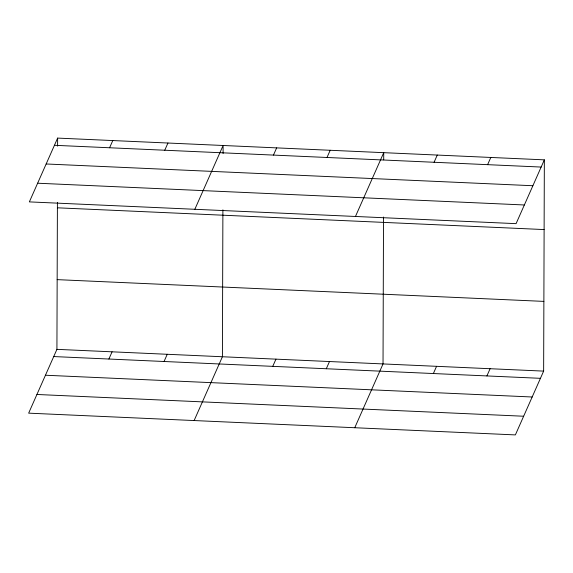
<?xml version="1.0" encoding="UTF-8"?>
<svg xmlns="http://www.w3.org/2000/svg" width="573" height="573" viewBox="0 0 573 573"><rect width="100%" height="100%" fill="white"/><g stroke="black" fill="none" stroke-linecap="round" stroke-linejoin="round"><path stroke-width="0.86" d="M544.35 159.846L516.08 223.649L29.359 201.889L57.629 138.093L544.35 159.846L543.641 371.111L515.371 434.907L28.65 413.154L56.92 349.351L57.415 202.441M57.601 146.136L57.629 138.093M222.897 209.84L222.41 356.75L194.132 420.553M223.09 153.528L223.112 145.485L194.841 209.288M383.516 217.024L383.029 363.927L354.751 427.73M383.709 159.817L383.731 152.669L355.461 216.465M109.593 147.77L112.788 140.557M164.759 150.233L167.953 143.021M108.891 359.027L112.086 351.815M164.05 361.491L167.244 354.286M273.457 155.09L276.652 147.884M326.997 157.482L330.191 150.276M272.755 366.355L275.95 359.142M326.295 368.747L329.489 361.534M434.076 162.274L437.271 155.061M487.616 164.666L490.81 157.453M433.367 373.532L436.569 366.326M486.907 375.924L490.101 368.718M54.435 145.298L541.156 167.058M46.155 163.978L532.883 185.731M37.632 183.217L524.352 204.976M57.393 207.806L544.114 229.565M57.157 279.638L543.877 301.391M56.92 349.351L543.641 371.111M53.726 356.564L540.446 378.323M45.453 375.236L532.174 396.996M36.923 394.475L523.65 416.234"/></g></svg>
